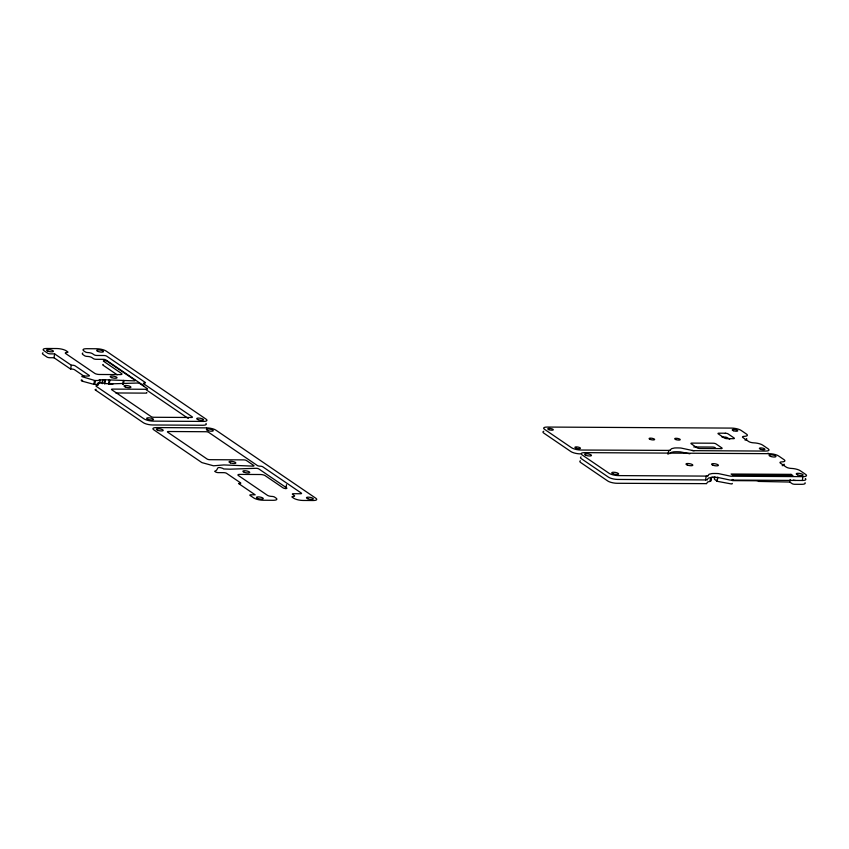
<?xml version="1.0" encoding="UTF-8"?>
<svg xmlns="http://www.w3.org/2000/svg" width="849" height="849" viewBox="0 0 849 849"><rect width="100%" height="100%" fill="white"/><g stroke="black" fill="none" stroke-linecap="round" stroke-linejoin="round"><path stroke-width="1.27" d="M84.242 376.34L74.553 369.739A2.027 0.562 9.8 0 0 71.847 369.071L70.626 369.071L53.986 357.737L54.654 353.895L50.367 353.863A2.027 0.562 9.8 0 1 47.65 353.205L43.946 350.679A6.972 1.921 9.8 0 1 46.716 348.483L56.894 348.536A6.972 1.921 9.8 0 1 66.222 350.807L67.718 351.826A2.027 0.562 9.8 0 1 66.954 352.462A3.438 0.945 9.8 0 0 65.681 353.545L94.759 373.369A3.438 0.945 9.8 0 0 99.354 374.483L120.197 374.6A3.438 0.945 9.8 0 0 121.566 373.518L103.589 361.26A2.048 0.562 9.8 0 1 104.406 360.613A2.048 0.562 9.8 0 1 107.144 361.281L134.959 380.235A2.027 0.562 9.8 0 1 134.153 380.872L102.687 379.662L102.241 382.23M70.626 369.071L71.284 365.229L54.654 353.895M98.187 384.3L94.059 384.395L94.345 380.363L82.088 376.68A2.027 0.562 9.8 0 1 82.894 376.033L88.413 376.065A2.027 0.562 9.8 0 0 89.209 375.428L75.221 365.898A2.027 0.562 9.8 0 0 72.505 365.229L71.284 365.229M94.313 384.395L95.12 380.437L94.451 384.289M97.773 385.488L98.219 382.931L103.907 383.069L104.862 383.716M99.651 383.026L100.097 380.469L99.142 379.821L102.941 379.843L102.273 383.684M105.064 379.683L104.406 383.525L108.661 383.737M104.66 383.695L105.318 379.853M109.234 379.874L108.576 383.716L112.885 384.173M109.203 384.151L109.871 380.31M122.68 384.226L123.349 380.384M123.317 384.661L123.986 380.819M285.858 488.546L285.816 488.546A2.048 0.562 9.8 0 0 286.665 487.91L258.849 468.956A2.027 0.562 9.8 0 0 256.133 468.298L230.111 469.179L223.669 468.966L222.714 468.319C215.158 465.719 219.191 469.985 214.67 471.291A14.136 3.895 9.8 0 0 215.211 471.683L215.635 471.97A2.027 0.562 9.8 0 0 218.352 472.628L223.86 472.66A2.027 0.562 9.8 0 1 226.566 473.328L240.564 482.858A2.027 0.562 9.8 0 1 239.758 483.495L238.537 483.495L255.178 494.829L250.88 494.797A2.027 0.562 9.8 0 0 250.073 495.445L253.777 497.97A6.972 1.921 9.8 0 0 263.116 500.241L273.293 500.294A6.972 1.921 9.8 0 0 276.063 498.098L274.577 497.079A2.027 0.562 9.8 0 0 271.903 496.421A3.438 0.945 9.8 0 1 267.393 495.296L238.314 475.482A3.438 0.945 9.8 0 1 239.683 474.4L260.526 474.517A3.438 0.945 9.8 0 1 265.121 475.631L283.099 487.888A2.048 0.562 9.8 0 0 285.848 488.557L286.516 484.705M668.036 454.364L668.704 450.522A14.136 3.895 9.8 0 0 669.755 450.511L671.559 448.686L674.488 447.985A23.316 6.431 9.8 0 1 680.919 448.028L693.209 450.649L765.427 451.074A6.972 1.921 9.8 0 0 768.196 448.866L762.667 445.109A6.972 1.921 9.8 0 0 753.838 442.849A4.054 1.114 9.8 0 1 748.701 441.533L742.939 437.606A4.054 1.114 9.8 0 1 744.276 436.333A6.972 1.921 9.8 0 0 746.568 434.136L741.05 430.369A6.972 1.921 9.8 0 0 731.711 428.098L547.223 427.058A6.972 1.921 9.8 0 0 544.453 429.265L571.6 447.763A6.972 1.921 9.8 0 0 580.939 450.034L670.254 450.405M581.013 456.953A6.972 1.921 9.8 0 0 581.321 458.672L608.468 477.17A6.972 1.921 9.8 0 0 617.796 479.441L705.561 479.94L706.23 476.098L707.811 475.939M710.528 478.475L710.082 481.043C712.3 481.022 711.303 472.426 710.549 481.15M714.858 476.682L714.423 479.239L717.118 481.287L731.286 483.93A2.027 0.562 9.8 0 0 732.241 483.41M716.981 481.192L717.776 477.234L717.118 481.287M805.064 482.741A6.972 1.921 9.8 0 1 801.626 484.323L794.791 484.291A2.027 0.562 9.8 0 1 792.075 483.633L789.75 482.041L790.196 479.483M707.164 479.749L708.416 478.104L711.345 477.403A23.316 6.431 9.8 0 1 717.787 477.435L730.14 480.067L802.284 480.481L802.952 476.639A6.972 1.921 9.8 0 0 805.722 474.442L800.193 470.675A6.972 1.921 9.8 0 0 791.364 468.415A4.054 1.114 9.8 0 1 786.227 467.099L780.464 463.183A4.054 1.114 9.8 0 1 781.802 461.898A6.972 1.921 9.8 0 0 784.094 459.702L778.575 455.945A6.972 1.921 9.8 0 0 769.236 453.674L584.749 452.634A6.972 1.921 9.8 0 0 581.99 454.831L609.136 473.328A6.972 1.921 9.8 0 0 618.465 475.599L706.294 476.098M707.822 475.907L709.085 474.262L712.014 473.562A23.316 6.431 9.8 0 1 718.445 473.593L730.734 476.215L802.952 476.639M706.495 483.59L707.758 481.945L710.687 481.245M669.787 453.684L671.166 452.39L673.819 451.827A23.316 6.431 9.8 0 1 680.261 451.87L689.834 453.791M707.132 479.802L705.636 479.94M706.474 483.643L617.138 483.293A6.972 1.921 9.8 0 1 607.799 481.022L580.652 462.514A6.972 1.921 9.8 0 1 580.345 460.795M95.268 389.574L96.128 389.256M53.986 357.737L49.698 357.716A2.027 0.562 9.8 0 1 46.982 357.047L43.278 354.521A6.972 1.921 9.8 0 1 42.97 352.802M94.727 380.543L100.097 380.469M108.916 383.918L137.326 383.037A2.027 0.562 9.8 0 1 140.043 383.706L147.302 388.651A2.027 0.562 9.8 0 1 146.506 389.288L112.535 389.097A2.027 0.562 9.8 0 0 111.728 389.744L151.164 416.615A2.027 0.562 9.8 0 0 153.871 417.273L191.407 417.485A2.027 0.562 9.8 0 0 192.203 416.838L143.598 383.727A2.027 0.562 9.8 0 1 144.404 383.079A2.027 0.562 9.8 0 0 145.253 382.443L106.698 356.166A2.027 0.562 9.8 0 0 103.981 355.508L96.818 355.466A2.027 0.562 9.8 0 1 94.112 354.808L92.488 353.704A3.438 0.945 9.8 0 0 87.967 352.579A2.027 0.562 9.8 0 1 85.303 351.921L83.818 350.902A6.972 1.921 9.8 0 1 86.587 348.706L96.765 348.759A6.972 1.921 9.8 0 1 106.104 351.03L206.158 419.215A6.972 1.921 9.8 0 1 203.389 421.422L153.34 421.136A6.972 1.921 9.8 0 1 144.001 418.865L96.404 386.433C94.006 385.446 100.447 385.053 98.219 382.931M115.793 392.96L145.837 393.129A2.027 0.562 9.8 0 0 146.644 392.493M721.915 437.044L724.685 437.065A2.027 0.562 9.8 0 1 727.402 437.723L729.694 439.283M693.771 446.956L712.566 447.062A2.027 0.562 9.8 0 1 715.283 447.731M712.82 476.968L714.115 477.849M732.485 480.63L755.706 480.757A2.027 0.562 9.8 0 1 758.422 481.415L789.75 482.041M83.435 381.509L94.059 384.395M692.105 450.458L693.209 450.649A14.136 3.895 9.8 0 0 694.312 450.67M81.886 380.83L83.244 381.477L82.565 381.254A14.136 3.895 9.8 0 1 81.854 380.808L81.43 380.522A2.027 0.562 9.8 0 1 81.928 379.885M143.789 385.733L106.029 360.008A2.027 0.562 9.8 0 0 103.323 359.35L96.16 359.307A2.027 0.562 9.8 0 1 93.443 358.649L91.819 357.546A3.438 0.945 9.8 0 0 87.309 356.421A2.027 0.562 9.8 0 1 84.645 355.763L83.149 354.755A6.972 1.921 9.8 0 1 82.841 353.025M146.177 389.776L188.308 418.483M117.173 374.812L102.92 365.112A2.048 0.562 9.8 0 1 103.154 364.497M95.735 390.275A14.136 3.895 9.8 0 1 95.205 389.871L143.343 422.706A6.972 1.921 9.8 0 0 152.671 424.978L202.731 425.264A6.972 1.921 9.8 0 0 205.989 423.471M805.33 478.486A6.972 1.921 9.8 0 1 802.284 480.481M580.27 453.875A6.972 1.921 9.8 0 1 570.942 451.604L543.795 433.107A6.972 1.921 9.8 0 1 543.784 431.25M746.558 438.562A6.972 1.921 9.8 0 1 744.998 440.058M768.027 453.122A6.972 1.921 9.8 0 1 768.356 453.737M784.083 464.138A6.972 1.921 9.8 0 1 782.194 465.677M732.761 479.452A2.027 0.562 9.8 0 1 731.955 480.088M795.46 480.449A2.027 0.562 9.8 0 1 793.38 480.088M721.13 448.601L699.788 448.505A2.027 0.562 9.8 0 1 697.114 447.826L691.128 443.74A2.027 0.562 9.8 0 1 691.924 443.104L713.234 443.22A2.027 0.562 9.8 0 1 715.94 443.889L721.926 447.964A2.027 0.562 9.8 0 1 721.13 448.601M206.54 427.864L156.492 427.578A6.972 1.921 9.8 0 0 153.722 429.785L201.319 462.217A14.136 3.895 9.8 0 0 201.956 462.62L213.534 465.804L223.871 464.934L252.96 466.133A2.027 0.562 9.8 0 0 253.766 465.485L246.497 460.54A2.027 0.562 9.8 0 0 243.79 459.882L209.82 459.691A2.027 0.562 9.8 0 1 207.103 459.033L167.667 432.162A2.027 0.562 9.8 0 1 168.473 431.515L205.999 431.727A2.027 0.562 9.8 0 1 208.716 432.385L257.321 465.507A2.027 0.562 9.8 0 0 260.038 466.165A2.059 0.562 9.8 0 1 262.819 466.833L301.353 493.11A2.027 0.562 9.8 0 1 300.546 493.747L293.383 493.704A2.027 0.562 9.8 0 0 292.576 494.341L294.2 495.455A3.438 0.945 9.8 0 1 292.916 496.538A2.027 0.562 9.8 0 0 292.162 497.174L293.648 498.193A6.972 1.921 9.8 0 0 302.987 500.464L313.164 500.517A6.972 1.921 9.8 0 0 315.934 498.321L215.879 430.135A6.972 1.921 9.8 0 0 206.54 427.864M725.343 433.223L719.018 433.181A2.027 0.562 9.8 0 0 718.212 433.828L724.335 437.999A2.027 0.562 9.8 0 0 727.041 438.657L733.377 438.689A2.027 0.562 9.8 0 0 734.183 438.052L728.06 433.881A2.027 0.562 9.8 0 0 725.343 433.223M791.077 474.358L731.095 474.018L732.91 475.26L792.892 475.589L791.077 474.358M157.808 430.305A3.492 0.966 9.8 0 0 163.199 430.443A3.492 0.966 9.8 0 0 158.296 428.703A3.492 0.966 9.8 0 0 157.808 430.305M207.867 430.592A3.492 0.966 9.8 0 0 213.258 430.73A3.492 0.966 9.8 0 0 208.355 428.978A3.492 0.966 9.8 0 0 207.867 430.592M230.45 462.885A3.492 0.966 9.8 0 0 235.831 463.023A3.492 0.966 9.8 0 0 230.939 461.283A3.492 0.966 9.8 0 0 230.45 462.885M244.321 472.341A3.492 0.966 9.8 0 0 249.712 472.479A3.492 0.966 9.8 0 0 244.809 470.739A3.492 0.966 9.8 0 0 244.321 472.341M307.922 498.777A3.492 0.966 9.8 0 0 313.313 498.904A3.492 0.966 9.8 0 0 308.41 497.164A3.492 0.966 9.8 0 0 307.922 498.777M257.873 498.49A3.492 0.966 9.8 0 0 263.264 498.628A3.492 0.966 9.8 0 0 258.361 496.888A3.492 0.966 9.8 0 0 257.873 498.49M148.097 419.395A3.492 0.966 9.8 0 0 153.489 419.523A3.492 0.966 9.8 0 0 148.586 417.782A3.492 0.966 9.8 0 0 148.097 419.395M198.146 419.671A3.492 0.966 9.8 0 0 203.537 419.809A3.492 0.966 9.8 0 0 198.634 418.069A3.492 0.966 9.8 0 0 198.146 419.671M125.514 387.091A3.492 0.966 9.8 0 0 130.905 387.229A3.492 0.966 9.8 0 0 126.002 385.488A3.492 0.966 9.8 0 0 125.514 387.091M98.091 351.486A3.492 0.966 9.8 0 0 103.482 351.624A3.492 0.966 9.8 0 0 98.58 349.884A3.492 0.966 9.8 0 0 98.091 351.486M111.633 377.635A3.492 0.966 9.8 0 0 117.024 377.773A3.492 0.966 9.8 0 0 112.121 376.033A3.492 0.966 9.8 0 0 111.633 377.635M48.032 351.21A3.492 0.966 9.8 0 0 53.423 351.348A3.492 0.966 9.8 0 0 48.52 349.597A3.492 0.966 9.8 0 0 48.032 351.21M650.27 439.432A2.812 0.775 9.8 0 0 654.621 439.549A2.812 0.775 9.8 0 0 650.674 438.137A2.812 0.775 9.8 0 0 650.27 439.432M675.868 439.58A2.812 0.775 9.8 0 0 680.219 439.686A2.812 0.775 9.8 0 0 676.26 438.286A2.812 0.775 9.8 0 0 675.868 439.58M760.555 449.227A2.812 0.775 9.8 0 0 764.907 449.344A2.812 0.775 9.8 0 0 760.959 447.932A2.812 0.775 9.8 0 0 760.555 449.227M576.078 448.187A2.812 0.775 9.8 0 0 580.429 448.304A2.812 0.775 9.8 0 0 576.471 446.892A2.812 0.775 9.8 0 0 576.078 448.187M548.932 429.69A2.812 0.775 9.8 0 0 553.283 429.796A2.812 0.775 9.8 0 0 549.324 428.395A2.812 0.775 9.8 0 0 548.932 429.69M733.409 430.73A2.812 0.775 9.8 0 0 737.76 430.836A2.812 0.775 9.8 0 0 733.812 429.435A2.812 0.775 9.8 0 0 733.409 430.73M713.011 465.241A3.492 0.966 9.8 0 0 718.403 465.379A3.492 0.966 9.8 0 0 713.5 463.639A3.492 0.966 9.8 0 0 713.011 465.241M687.425 465.103A3.492 0.966 9.8 0 0 692.816 465.241A3.492 0.966 9.8 0 0 687.913 463.501A3.492 0.966 9.8 0 0 687.425 465.103M586.075 455.361A3.492 0.966 9.8 0 0 591.466 455.488A3.492 0.966 9.8 0 0 586.563 453.748A3.492 0.966 9.8 0 0 586.075 455.361M613.222 473.859A3.492 0.966 9.8 0 0 618.613 473.997A3.492 0.966 9.8 0 0 613.71 472.246A3.492 0.966 9.8 0 0 613.222 473.859M797.71 474.899A3.492 0.966 9.8 0 0 803.101 475.037A3.492 0.966 9.8 0 0 798.198 473.286A3.492 0.966 9.8 0 0 797.71 474.899M770.563 456.401A3.492 0.966 9.8 0 0 775.954 456.529A3.492 0.966 9.8 0 0 771.051 454.788A3.492 0.966 9.8 0 0 770.563 456.401"/></g></svg>
